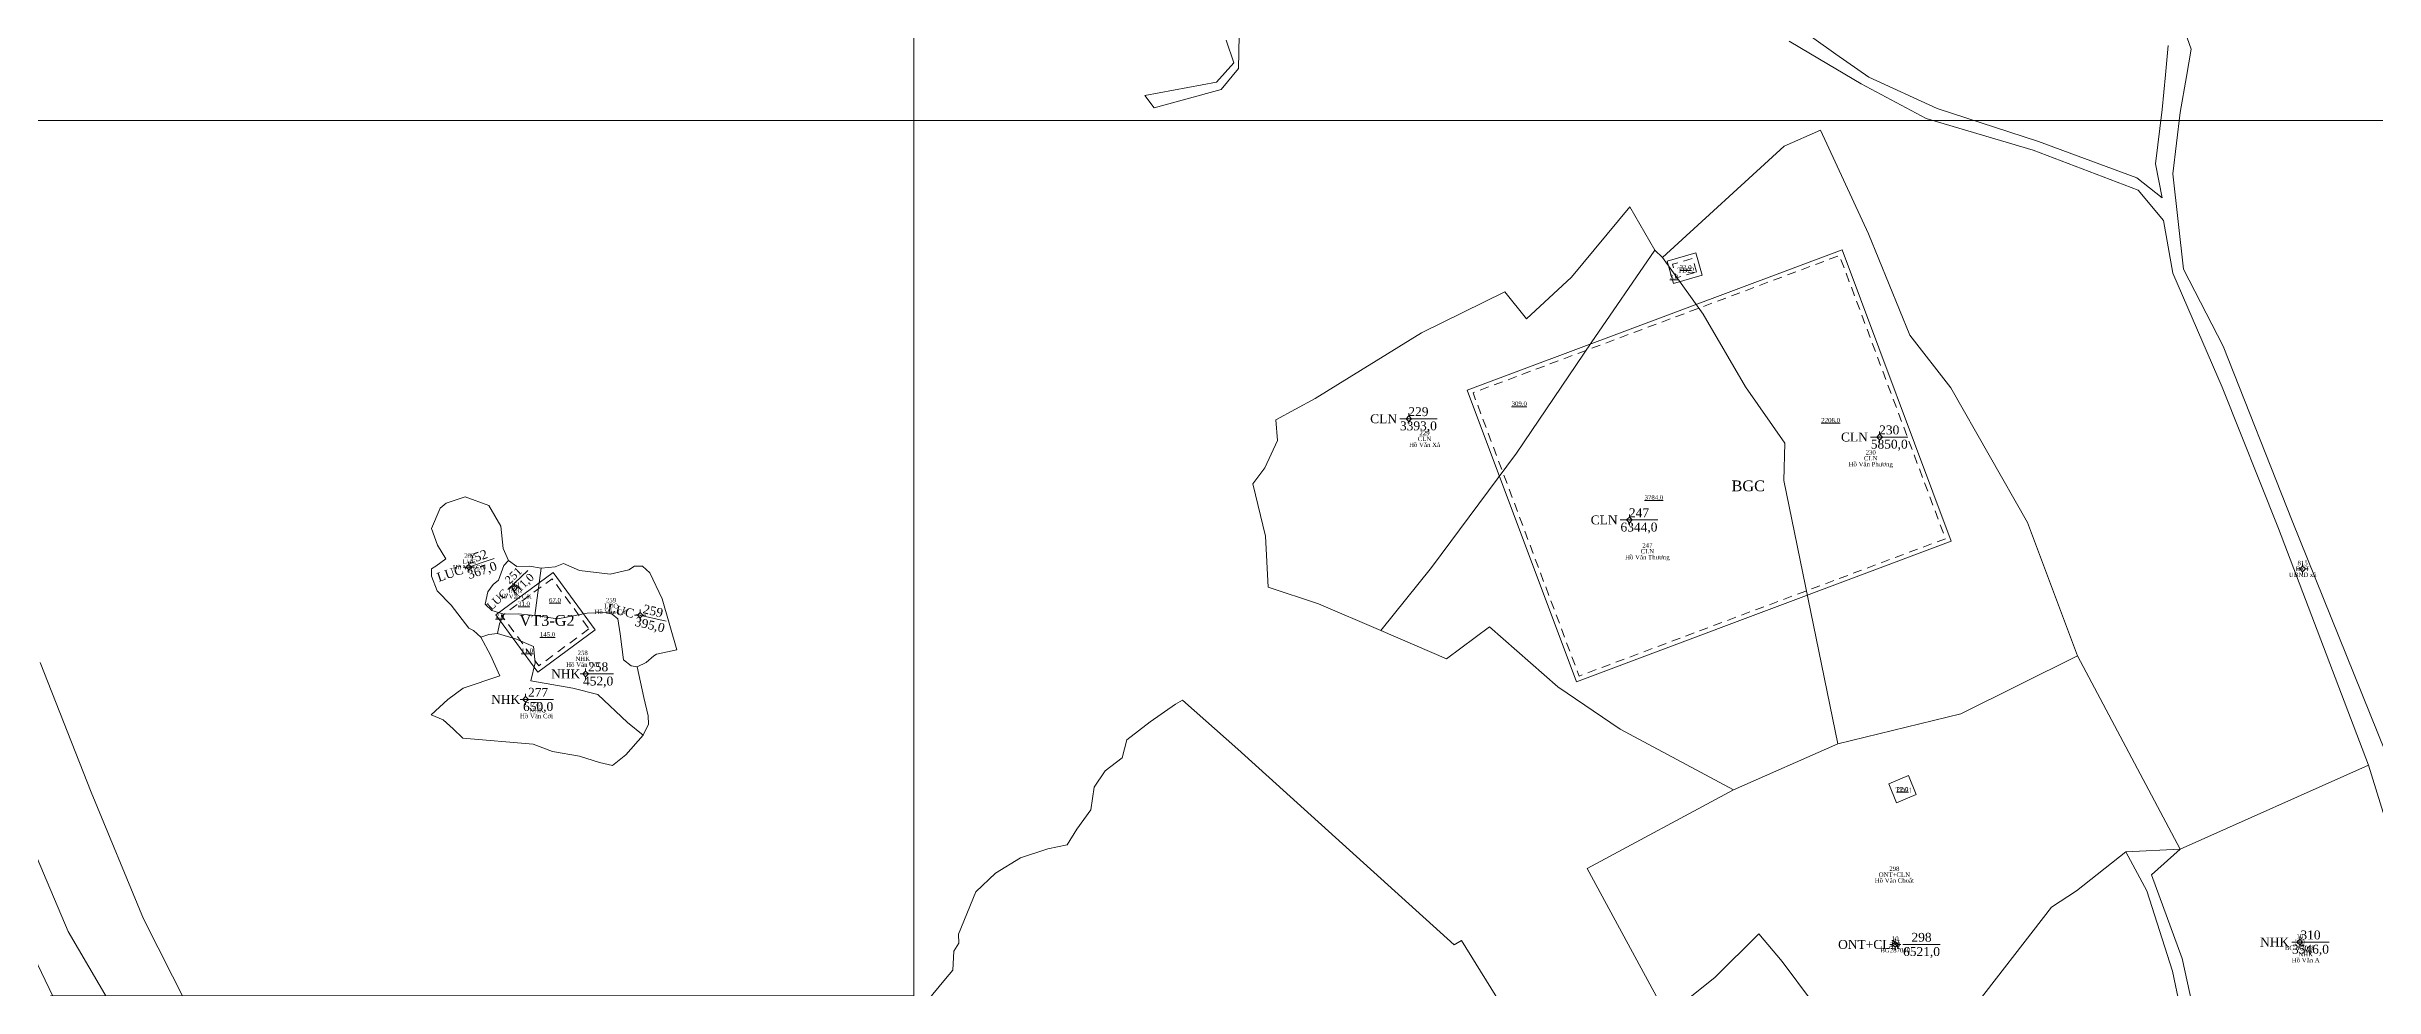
# Model space of a CAD drawing. Header units: metres. Extents: x 542180 to 550635, y 1840441 to 1846931.
# Drawn here: x 547072 to 547596, y 1842082 to 1842293 of the extents above; entities that cross this region are included whole.
import ezdxf
from ezdxf.enums import TextEntityAlignment as Align

# ---------------------------------------------------------------- set-up
doc = ezdxf.new("R2010")
doc.units = ezdxf.units.M
doc.header["$MEASUREMENT"] = 0
doc.linetypes.add('DGN Style 2', pattern=[3.355162, 2.013097, -1.342065])
for name, color, linetype, lineweight in [('Level 10', 7, 'Continuous', 0), ('Level 11', 7, 'Continuous', 0), ('Level 13', 7, 'Continuous', 0), ('Level 15', 7, 'Continuous', 0), ('Level 19', 7, 'Continuous', 0), ('Level 2', 7, 'Continuous', 0), ('Level 28', 7, 'Continuous', 0), ('Level 30', 7, 'Continuous', 0), ('Level 4', 7, 'Continuous', 0), ('Level 5', 7, 'Continuous', 0), ('Level 6', 7, 'Continuous', 0), ('Level 62', 7, 'Continuous', 0)]:
    doc.layers.add(name, color=color, linetype=linetype, lineweight=lineweight)
doc.styles.add('Style-Times New Roman', font='times.ttf')

# ---------------------------------------------------------------- blocks, each defined once
blk = doc.blocks.new('CENTRD')
at = {"layer": 'Level 11', "linetype": 'Continuous', "lineweight": 0}
h = blk.add_hatch(color=1, dxfattribs=at)
edge = h.paths.add_edge_path()
edge.add_arc((0, 0), 1.5, 0, 360)
at = {"layer": 'Level 11', "color": 1, "linetype": 'Continuous', "lineweight": 0}
for p, q in [((-6.25, 0), (-12.5, 0)), ((0, 6.25), (-6.25, 0)), ((-6.25, 0), (0, -6.25)), ((0, 12.5), (0, 6.25)), ((6.25, 0), (0, 6.25)), ((0, -6.25), (6.25, 0)), ((12.5, 0), (6.25, 0)), ((0, -6.25), (0, -12.5))]:
    blk.add_line(p, q, dxfattribs=at)
blk = doc.blocks.new('N_THUA_122')
at = {"layer": 'Level 13', "color": 1, "linetype": 'Continuous', "lineweight": 0}
blk.add_line((-2.041552, 0), (6.368448, 0), dxfattribs=at)
at = {"layer": 'Level 13', "color": 5, "linetype": 'Continuous', "lineweight": 0, "style": 'Style-Times New Roman'}
blk.add_text('229', height=2, dxfattribs=at).set_placement((2.163448, 1.6), align=Align.MIDDLE_CENTER)
at = {"layer": 'Level 2', "color": 3, "linetype": 'Continuous', "lineweight": 0, "style": 'Style-Times New Roman'}
blk.add_text('CLN', height=2, dxfattribs=at).set_placement((-2.641552, 0), align=Align.MIDDLE_RIGHT)
at = {"layer": 'Level 4', "color": 1, "linetype": 'Continuous', "lineweight": 0, "style": 'Style-Times New Roman'}
blk.add_text('3393,0', height=2, dxfattribs=at).set_placement((2.163448, -1.6), align=Align.MIDDLE_CENTER)
blk = doc.blocks.new('N_THUA_123')
at = {"layer": 'Level 13', "color": 1, "linetype": 'Continuous', "lineweight": 0}
blk.add_line((-2.044529, 0), (6.365471, 0), dxfattribs=at)
at = {"layer": 'Level 13', "color": 5, "linetype": 'Continuous', "lineweight": 0, "style": 'Style-Times New Roman'}
blk.add_text('230', height=2, dxfattribs=at).set_placement((2.160471, 1.6), align=Align.MIDDLE_CENTER)
at = {"layer": 'Level 2', "color": 3, "linetype": 'Continuous', "lineweight": 0, "style": 'Style-Times New Roman'}
blk.add_text('CLN', height=2, dxfattribs=at).set_placement((-2.644529, 0), align=Align.MIDDLE_RIGHT)
at = {"layer": 'Level 4', "color": 1, "linetype": 'Continuous', "lineweight": 0, "style": 'Style-Times New Roman'}
blk.add_text('5850,0', height=2, dxfattribs=at).set_placement((2.160471, -1.6), align=Align.MIDDLE_CENTER)
blk = doc.blocks.new('N_THUA_128')
at = {"layer": 'Level 13', "color": 1, "linetype": 'Continuous', "lineweight": 0}
blk.add_line((-2.042545, 0), (6.367455, 0), dxfattribs=at)
at = {"layer": 'Level 13', "color": 5, "linetype": 'Continuous', "lineweight": 0, "style": 'Style-Times New Roman'}
blk.add_text('247', height=2, dxfattribs=at).set_placement((2.162455, 1.6), align=Align.MIDDLE_CENTER)
at = {"layer": 'Level 2', "color": 3, "linetype": 'Continuous', "lineweight": 0, "style": 'Style-Times New Roman'}
blk.add_text('CLN', height=2, dxfattribs=at).set_placement((-2.642545, 0), align=Align.MIDDLE_RIGHT)
at = {"layer": 'Level 4', "color": 1, "linetype": 'Continuous', "lineweight": 0, "style": 'Style-Times New Roman'}
blk.add_text('6344,0', height=2, dxfattribs=at).set_placement((2.162455, -1.6), align=Align.MIDDLE_CENTER)
blk = doc.blocks.new('N_THUA_129')
at = {"layer": 'Level 13', "color": 1, "linetype": 'Continuous', "lineweight": 0}
blk.add_line((-0.58629, -0.5595), (3.877348, 3.700175), dxfattribs=at)
at = {"layer": 'Level 13', "color": 5, "linetype": 'Continuous', "lineweight": 0, "style": 'Style-Times New Roman'}
blk.add_text('251', height=1.8, rotation=43.660588, dxfattribs=at).set_placement((0.651374, 2.612094), align=Align.MIDDLE_CENTER)
at = {"layer": 'Level 2', "color": 3, "linetype": 'Continuous', "lineweight": 0, "style": 'Style-Times New Roman'}
blk.add_text('LUC', height=1.8, rotation=43.660588, dxfattribs=at).set_placement((-0.976949, -0.932308), align=Align.MIDDLE_RIGHT)
at = {"layer": 'Level 4', "color": 1, "linetype": 'Continuous', "lineweight": 0, "style": 'Style-Times New Roman'}
blk.add_text('111,0', height=1.8, rotation=43.660588, dxfattribs=at).set_placement((2.639683, 0.52858), align=Align.MIDDLE_CENTER)
blk = doc.blocks.new('N_THUA_130')
at = {"layer": 'Level 13', "color": 1, "linetype": 'Continuous', "lineweight": 0}
blk.add_line((-0.77819, -0.260846), (5.722342, 1.918104), dxfattribs=at)
at = {"layer": 'Level 13', "color": 5, "linetype": 'Continuous', "lineweight": 0, "style": 'Style-Times New Roman'}
blk.add_text('252', height=2, rotation=18.530922, dxfattribs=at).set_placement((1.96357, 2.345673), align=Align.MIDDLE_CENTER)
at = {"layer": 'Level 2', "color": 3, "linetype": 'Continuous', "lineweight": 0, "style": 'Style-Times New Roman'}
blk.add_text('LUC', height=2, rotation=18.530922, dxfattribs=at).set_placement((-1.347081, -0.451536), align=Align.MIDDLE_RIGHT)
at = {"layer": 'Level 4', "color": 1, "linetype": 'Continuous', "lineweight": 0, "style": 'Style-Times New Roman'}
blk.add_text('367,0', height=2, rotation=18.530922, dxfattribs=at).set_placement((2.980583, -0.688415), align=Align.MIDDLE_CENTER)
blk = doc.blocks.new('N_THUA_131')
at = {"layer": 'Level 13', "color": 1, "linetype": 'Continuous', "lineweight": 0}
blk.add_line((-0.608567, 0), (6.247433, 0), dxfattribs=at)
at = {"layer": 'Level 13', "color": 5, "linetype": 'Continuous', "lineweight": 0, "style": 'Style-Times New Roman'}
blk.add_text('258', height=2, dxfattribs=at).set_placement((2.819433, 1.6), align=Align.MIDDLE_CENTER)
at = {"layer": 'Level 2', "color": 3, "linetype": 'Continuous', "lineweight": 0, "style": 'Style-Times New Roman'}
blk.add_text('NHK', height=2, dxfattribs=at).set_placement((-1.208567, 0), align=Align.MIDDLE_RIGHT)
at = {"layer": 'Level 4', "color": 1, "linetype": 'Continuous', "lineweight": 0, "style": 'Style-Times New Roman'}
blk.add_text('452,0', height=2, dxfattribs=at).set_placement((2.819433, -1.6), align=Align.MIDDLE_CENTER)
blk = doc.blocks.new('N_THUA_132')
at = {"layer": 'Level 13', "color": 1, "linetype": 'Continuous', "lineweight": 0}
blk.add_line((-0.793753, 0.183982), (5.885179, -1.364114), dxfattribs=at)
at = {"layer": 'Level 13', "color": 5, "linetype": 'Continuous', "lineweight": 0, "style": 'Style-Times New Roman'}
blk.add_text('259', height=2, rotation=346.949971, dxfattribs=at).set_placement((2.906996, 0.968611), align=Align.MIDDLE_CENTER)
at = {"layer": 'Level 2', "color": 3, "linetype": 'Continuous', "lineweight": 0, "style": 'Style-Times New Roman'}
blk.add_text('LUC', height=2, rotation=346.949971, dxfattribs=at).set_placement((-1.378257, 0.319463), align=Align.MIDDLE_RIGHT)
at = {"layer": 'Level 4', "color": 1, "linetype": 'Continuous', "lineweight": 0, "style": 'Style-Times New Roman'}
blk.add_text('395,0', height=2, rotation=346.949971, dxfattribs=at).set_placement((2.184431, -2.148743), align=Align.MIDDLE_CENTER)
blk = doc.blocks.new('N_THUA_134')
at = {"layer": 'Level 13', "color": 1, "linetype": 'Continuous', "lineweight": 0}
blk.add_line((-0.609559, 0), (6.246441, 0), dxfattribs=at)
at = {"layer": 'Level 13', "color": 5, "linetype": 'Continuous', "lineweight": 0, "style": 'Style-Times New Roman'}
blk.add_text('277', height=2, dxfattribs=at).set_placement((2.818441, 1.6), align=Align.MIDDLE_CENTER)
at = {"layer": 'Level 2', "color": 3, "linetype": 'Continuous', "lineweight": 0, "style": 'Style-Times New Roman'}
blk.add_text('NHK', height=2, dxfattribs=at).set_placement((-1.209559, 0), align=Align.MIDDLE_RIGHT)
at = {"layer": 'Level 4', "color": 1, "linetype": 'Continuous', "lineweight": 0, "style": 'Style-Times New Roman'}
blk.add_text('650,0', height=2, dxfattribs=at).set_placement((2.818441, -1.6), align=Align.MIDDLE_CENTER)
blk = doc.blocks.new('N_THUA_138')
at = {"layer": 'Level 13', "color": 1, "linetype": 'Continuous', "lineweight": 0}
blk.add_line((1.704687, 0), (10.114687, 0), dxfattribs=at)
at = {"layer": 'Level 13', "color": 5, "linetype": 'Continuous', "lineweight": 0, "style": 'Style-Times New Roman'}
blk.add_text('298', height=2, dxfattribs=at).set_placement((5.909687, 1.6), align=Align.MIDDLE_CENTER)
at = {"layer": 'Level 2', "color": 3, "linetype": 'Continuous', "lineweight": 0, "style": 'Style-Times New Roman'}
blk.add_text('ONT+CLN', height=2, dxfattribs=at).set_placement((1.104687, 0), align=Align.MIDDLE_RIGHT)
at = {"layer": 'Level 4', "color": 1, "linetype": 'Continuous', "lineweight": 0, "style": 'Style-Times New Roman'}
blk.add_text('6521,0', height=2, dxfattribs=at).set_placement((5.909687, -1.6), align=Align.MIDDLE_CENTER)
blk = doc.blocks.new('N_THUA_140')
at = {"layer": 'Level 13', "color": 1, "linetype": 'Continuous', "lineweight": 0}
blk.add_line((-1.780057, 0), (6.629943, 0), dxfattribs=at)
at = {"layer": 'Level 13', "color": 5, "linetype": 'Continuous', "lineweight": 0, "style": 'Style-Times New Roman'}
blk.add_text('310', height=2, dxfattribs=at).set_placement((2.424943, 1.6), align=Align.MIDDLE_CENTER)
at = {"layer": 'Level 2', "color": 3, "linetype": 'Continuous', "lineweight": 0, "style": 'Style-Times New Roman'}
blk.add_text('NHK', height=2, dxfattribs=at).set_placement((-2.380057, 0), align=Align.MIDDLE_RIGHT)
at = {"layer": 'Level 4', "color": 1, "linetype": 'Continuous', "lineweight": 0, "style": 'Style-Times New Roman'}
blk.add_text('3546,0', height=2, dxfattribs=at).set_placement((2.424943, -1.6), align=Align.MIDDLE_CENTER)

msp = doc.modelspace()

# ---------------------------------------------------------------- linework, layer by layer
at = {"layer": 'Level 10', "color": 7, "lineweight": 0}
for p, q in [((547433.97, 1842247.38), (547435.7, 1842245.76)), ((547529.05, 1842156.22), (547552.14, 1842112.68)), ((547451.65, 1842126.09), (547475.17, 1842136.37)), ((547552.14, 1842112.68), (547594.5, 1842131.61)), ((547539.95, 1842112.15), (547552.14, 1842112.68))]:
    msp.add_line(p, q, dxfattribs=at)
at = {"layer": 'Level 10', "color": 7, "lineweight": 0, "flags": 128}
for points in [[(547464.24, 1842298.86), (547474.7167, 1842291.4788), (547482.11, 1842286.27), (547497.49, 1842279.27), (547520.28, 1842271.85), (547542.37, 1842263.68), (547548.09, 1842259.18), (547546.58, 1842266.83), (547548.12, 1842279.04), (547548.8243, 1842286.8357), (547549.42, 1842293.43)], [(547552.8219, 1842297.7022), (547554.64, 1842292.59), (547553.5626, 1842286.4374), (547552.15, 1842278.37), (547550.51, 1842264.58), (547552.87, 1842243.09), (547561.84, 1842225.82), (547577.31, 1842186.55), (547598.33, 1842134.55)], [(547340.48, 1842295.69), (547340.34, 1842288.21), (547336.45, 1842283.53), (547321.41, 1842279.39), (547319.29, 1842282.17), (547335.41, 1842285.18), (547339.31, 1842289.53), (547337.59, 1842294.59)], [(547594.5, 1842131.61), (547574.22, 1842184.8), (547561.55, 1842216.58), (547550.5, 1842242.21), (547548.43, 1842254.05), (547542.69, 1842260.91), (547519.09, 1842269.9), (547495.05, 1842277.03), (547480.39, 1842284.82), (547468.9698, 1842291.5494), (547464.2, 1842294.36)], [(547018.59, 1842283.06), (547025.17, 1842255.42), (547027.66, 1842245), (547034.51, 1842216.22), (547038.83, 1842200.15), (547039.1981, 1842199.0704), (547066.01, 1842120.44), (547077.14, 1842094.18), (547088.78, 1842074.36), (547089.6721, 1842072.7246), (547095.49, 1842062.06), (547098.21, 1842059.16), (547101.1669, 1842057.998), (547107.32, 1842055.58), (547120.11, 1842054.95), (547138.25, 1842056.79), (547162.87, 1842054.64), (547193.21, 1842044.14), (547212.02, 1842026.28), (547215.5202, 1842019.9537), (547220.8216, 1842010.3717), (547226.56, 1842000)], [(547435.7, 1842245.76), (547463.06, 1842270.78), (547471.25, 1842274.4), (547482.04, 1842251.07), (547491.32, 1842228.26), (547500.55, 1842216.43), (547517.78, 1842186.2), (547529.05, 1842156.22)], [(547372.35, 1842161.85), (547358.37, 1842167.91), (547347.03, 1842171.6), (547346.46, 1842183.12), (547343.57, 1842194.88), (547346.27, 1842198.44), (547349.15, 1842204.58), (547348.73, 1842209.24), (547357.56, 1842214.04), (547381.53, 1842228.8), (547400.28, 1842238.03), (547405.15, 1842231.96), (547415.22, 1842241.35), (547428.39, 1842257.13), (547433.97, 1842247.38)], [(547372.35, 1842161.85), (547383.76, 1842176.07), (547402.84, 1842201.72), (547419.69, 1842226.57), (547433.97, 1842247.38)], [(547435.7, 1842245.76), (547444.86, 1842233.04), (547454.36, 1842216.7), (547463.22, 1842203.99), (547463.01, 1842195.58), (547475.17, 1842136.37)], [(547007.9, 1842237.89), (547015.68, 1842222.7), (547027.26, 1842195.62), (547035.35, 1842181.6), (547050.75, 1842127.38), (547077.06, 1842072.59), (547086.53, 1842061.73), (547099.4223, 1842052.8408), (547102.15, 1842050.96), (547114.53, 1842048.73), (547128.96, 1842048.09), (547136.3208, 1842047.5741), (547145.51, 1842046.93), (547158.87, 1842043.3), (547168.95, 1842037.43), (547189.35, 1842022.32), (547210.69, 1842000)], [(547169.94, 1842160.35), (547168.32, 1842161.91), (547167.24, 1842162.41), (547163.24, 1842167.59), (547160.09, 1842170.78), (547158.86, 1842174.08), (547158.84, 1842175.73), (547159.85, 1842176.34), (547162.04, 1842178.02), (547160.19, 1842181.1), (547158.82, 1842184.82), (547160.83, 1842189.39), (547162.14, 1842190.51), (547166.43, 1842191.91), (547171.73, 1842189.99), (547174.43, 1842185.36), (547174.95, 1842180.35), (547176.13, 1842177.6)], [(547175.1, 1842165.58), (547172.41, 1842166.41), (547170.94, 1842167.77), (547171.51, 1842170.56), (547172.68, 1842172.22), (547173.89, 1842173.18), (547175.11, 1842176.5), (547176.13, 1842177.6)], [(547176.13, 1842177.6), (547178.01, 1842176.3), (547180.9, 1842176.37), (547183.51, 1842175.93)], [(547183.51, 1842175.93), (547186.66, 1842176.22), (547188.55, 1842176.93), (547192.14, 1842175.38), (547199.05, 1842174.56), (547203.26, 1842175.5), (547204.51, 1842176.31), (547206.32, 1842176.35), (547207.99, 1842174.88), (547210.69, 1842168.98), (547214.02, 1842157.5), (547209.48, 1842156.53), (547208.88, 1842156.21), (547207.13, 1842154.65), (547205.11, 1842153.7)], [(547182.11, 1842165.28), (547182.62, 1842169.26), (547183.51, 1842175.93)], [(547182.11, 1842165.28), (547187.26, 1842164.53), (547193.88, 1842165.77), (547197.97, 1842165.92), (547199.48, 1842165.57), (547200.73, 1842164.5), (547201.31, 1842161.15), (547202.04, 1842155.29), (547203.72, 1842153.91), (547205.11, 1842153.7)], [(547169.94, 1842160.35), (547171.73, 1842160.95), (547173.69, 1842161.24)], [(547173.69, 1842161.24), (547174.11, 1842163.39), (547175.1, 1842165.58)], [(547173.69, 1842161.24), (547178, 1842159.93), (547181.76, 1842158.32), (547182.16, 1842154.6), (547181.22, 1842150.57), (547190.62, 1842148.95), (547196.28, 1842147.52), (547202.96, 1842141.17), (547206.45, 1842138.32)], [(547175.1, 1842165.58), (547178.32, 1842165.61), (547182.11, 1842165.28)], [(547372.35, 1842161.85), (547387.14, 1842155.49), (547396.79, 1842162.72), (547412.15, 1842149.19), (547426.21, 1842139.69), (547451.65, 1842126.09)], [(547169.94, 1842160.35), (547172.09, 1842156.33), (547174.19, 1842151.7), (547165.97, 1842148.91), (547162.49, 1842146.34), (547158.79, 1842142.92), (547161.46, 1842141.76), (547163.74, 1842139.79), (547165.86, 1842137.64), (547181.71, 1842136.34), (547186.09, 1842134.67), (547192.1, 1842133.63), (547196.63, 1842132.22), (547199.52, 1842131.54), (547202.58, 1842133.91), (547206.45, 1842138.32)], [(547475.17, 1842136.37), (547502.84, 1842143.11), (547529.05, 1842156.22)], [(547070.81, 1842154.68), (547082.27, 1842125.56), (547094.09, 1842097.02), (547103.9, 1842077.65), (547107.52, 1842072.6), (547114.88, 1842069.08), (547129.484, 1842070.1451), (547143.4, 1842071.16), (547160.1758, 1842072.216), (547165.7064, 1842071.1137), (547184.94, 1842062.24), (547189.8533, 1842060.1668), (547201.15, 1842055.4), (547217.53, 1842049.98), (547227.53, 1842034.19), (547238.56, 1842013.31), (547242.65, 1842004.84), (547244.99, 1842000)], [(547206.45, 1842138.32), (547207.67, 1842140.8), (547207.55, 1842142.69), (547206.58, 1842146.79), (547205.11, 1842153.7)], [(547270.15, 1842078.36), (547274.45, 1842083.54), (547276.07, 1842085.54), (547276.36, 1842089.78), (547277.46, 1842091.57), (547277.35, 1842093.58), (547281.27, 1842103.09), (547285.66, 1842107.32), (547291.33, 1842110.74), (547297.44, 1842112.82), (547301.82, 1842113.67), (547304, 1842117.24), (547307.11, 1842121.57), (547307.91, 1842126.63), (547310.36, 1842130.34), (547314.19, 1842133.26), (547315.2, 1842137.3), (547320.45, 1842141.36), (547326.2, 1842145.34), (547327.77, 1842146.22), (547340.23, 1842135.21), (547388.82, 1842091.24), (547390.51, 1842092.2), (547406.03, 1842067.14)], [(547594.5, 1842131.61), (547614.79, 1842066.05), (547615.79, 1842062.82), (547561.59, 1842052.05), (547561.32, 1842052.98), (547557.11, 1842067.6), (547552.59, 1842088.15), (547545.72, 1842106.93), (547552.14, 1842112.68)], [(547436.78, 1842075.16), (547418.79, 1842108.36), (547451.65, 1842126.09)], [(547501.78, 1842027.3), (547501.3492, 1842028.9479), (547500.58, 1842031.89), (547499.02, 1842037.88), (547498.35, 1842040.46), (547493.48, 1842056.69), (547495.9, 1842066.8), (547504.42, 1842075.43), (547523.22, 1842099.64), (547528.8, 1842103.32), (547539.95, 1842112.15)], [(547539.95, 1842112.15), (547544.64, 1842103.34), (547550.4, 1842085.27), (547554.39, 1842066.34), (547558.13, 1842052.2), (547558.6052, 1842050.3962), (547558.67, 1842050.15), (547535.86, 1842040.82), (547533.36, 1842039.83), (547501.78, 1842027.3)], [(547436.78, 1842075.16), (547440.8, 1842078.52), (547447.47, 1842083.83), (547457.38, 1842093.7), (547462.59, 1842087.44), (547469.43, 1842078.34), (547479.51, 1842065.64)]]:
    msp.add_lwpolyline(points, dxfattribs=at)
at = {"layer": 'Level 30', "color": 5, "linetype": 'Continuous', "lineweight": 0, "flags": 128}
for points in [[(547500.646, 1842181.9318), (547416.3639, 1842150.364), (547391.8111, 1842215.9167), (547476.0932, 1842247.4846), (547500.646, 1842181.9318)], [(547444.6265, 1842241.7955), (547443.181, 1842246.7906), (547436.7451, 1842244.9281), (547438.1906, 1842239.9331), (547444.6265, 1842241.7955)], [(547195.6625, 1842162.0167), (547182.7719, 1842152.5387), (547173.2939, 1842165.4294), (547186.1846, 1842174.9073), (547195.6625, 1842162.0167)], [(547492.7926, 1842125.0017), (547491.0177, 1842129.2454), (547486.5894, 1842127.3933), (547488.3644, 1842123.1495), (547492.7926, 1842125.0017)]]:
    msp.add_lwpolyline(points, dxfattribs=at)
at = {"layer": 'Level 6', "color": 2, "linetype": 'DGN Style 2', "lineweight": 0, "flags": 128}
for points in [[(547499.358778, 1842182.517514), (547416.949613, 1842151.651221), (547393.098322, 1842215.330987), (547475.507486, 1842246.197378), (547499.358778, 1842182.517514)], [(547443.387933, 1842242.478115), (547442.498393, 1842245.552027), (547437.983669, 1842244.2455), (547438.873206, 1842241.171658), (547443.387933, 1842242.478115)], [(547194.264467, 1842162.22999), (547182.98519, 1842153.93674), (547174.69194, 1842165.216103), (547185.971303, 1842173.509267), (547194.264467, 1842162.22999)]]:
    msp.add_lwpolyline(points, close=True, dxfattribs=at)
at = {"layer": 'Level 62', "color": 7, "linetype": 'Continuous', "lineweight": 0}
msp.add_line((547267.2922, 1842276.5675), (547819.1512, 1842276.5675), dxfattribs=at)
at = {"layer": 'Level 62', "color": 7, "linetype": 'Continuous', "lineweight": 0, "flags": 128}
for points in [[(546496.4794, 1842657.229), (547267.2922, 1842657.229), (547267.2922, 1842276.5675)], [(547027.5443, 1842185.7552), (547027.5443, 1842276.5675), (547267.2922, 1842276.5675)], [(547073.1221, 1842079.729), (547267.2922, 1842079.729), (547267.2922, 1842276.5675)]]:
    msp.add_lwpolyline(points, dxfattribs=at)

# ---------------------------------------------------------------- block references
at = {"layer": 'Level 11', "color": 1, "linetype": 'Continuous', "lineweight": 0, "xscale": 0.1, "yscale": 0.1, "zscale": 0.1}
for p in [(547378.65, 1842209.49), (547484.55, 1842205.38), (547428.26, 1842186.74), (547167.24, 1842176.13), (547579.68, 1842175.72), (547177.52, 1842171.44), (547205.77, 1842165.32), (547193.51, 1842152.12), (547180.01, 1842146.39), (547488.06, 1842091.3), (547579.03, 1842091.83)]:
    msp.add_blockref('CENTRD', p, dxfattribs=at)
at = {"layer": 'Level 2', "color": 3, "linetype": 'Continuous', "lineweight": 0}
for name, p in [('N_THUA_122', (547378.65, 1842209.49)), ('N_THUA_123', (547484.55, 1842205.38)), ('N_THUA_128', (547428.26, 1842186.74)), ('N_THUA_130', (547167.24, 1842176.13)), ('N_THUA_129', (547176.608768, 1842171.644975)), ('N_THUA_132', (547205.77, 1842165.32)), ('N_THUA_131', (547193.51, 1842152.12)), ('N_THUA_134', (547180.01, 1842146.39)), ('N_THUA_138', (547488.06, 1842091.3)), ('N_THUA_140', (547579.03, 1842091.83))]:
    msp.add_blockref(name, p, dxfattribs=at)

# ---------------------------------------------------------------- texts
at = {"layer": 'Level 15', "color": 1, "linetype": 'Continuous', "lineweight": 0, "char_height": 1, "attachment_point": 5, "line_spacing_factor": 0.790495, "style": 'Style-Times New Roman'}
for s, insert in [('229\\PCLN\\PHồ Văn Xã', (547382.190501, 1842204.950643)), ('230\\PCLN\\PHồ Văn Phương', (547482.540937, 1842200.444574)), ('247\\PCLN\\PHồ Văn Thương', (547432.310251, 1842179.532825)), ('252\\PLUC\\PHồ Văn Cời', (547167.38281, 1842177.406565)), ('815\\PDGT\\PUBND xã', (547579.682933, 1842175.725)), ('251\\PLUC\\PHồ Văn Cời', (547177.6819, 1842170.848852)), ('259\\PLUC\\PHồ Văn Cời', (547199.217899, 1842167.378603)), ('258\\PNHK\\PHồ Văn Cời', (547192.849825, 1842155.517129)), ('277\\PNHK\\PHồ Văn Cời', (547182.468753, 1842143.958828)), ('298\\PONT+CLN\\PHồ Văn Choắt', (547487.859254, 1842106.983757)), ('310\\PNHK\\PHồ Văn A', (547580.375585, 1842089.081524))]:
    msp.add_mtext(s, dxfattribs=dict(at, insert=insert))
at = {"layer": 'Level 19', "color": 2, "linetype": 'Continuous', "lineweight": 0, "char_height": 1, "attachment_point": 5, "line_spacing_factor": 0.790495, "style": 'Style-Times New Roman'}
for s, insert in [('10\\P298\\PBG287048', (547488.06, 1842091.3)), ('10\\P298\\PBG287048', (547488.06, 1842091.3)), ('10\\P310\\PBG287018', (547579.03, 1842091.83))]:
    msp.add_mtext(s, dxfattribs=dict(at, insert=insert))
at = {"layer": 'Level 28', "color": 1, "lineweight": 0, "style": 'Style-Times New Roman'}
for s, height, p in [('TD22', 1.069944, (547439.121979, 1842242.36409)), ('BGC', 2.421591, (547451.237377, 1842193.194661)), ('VT3-G2', 2.421591, (547178.64777, 1842162.931624)), ('TD21', 1.069944, (547488.063084, 1842125.470415))]:
    msp.add_text(s, height=height, dxfattribs=at).set_placement(p)
at = {"layer": 'Level 5', "color": 5, "linetype": 'Continuous', "lineweight": 0, "style": 'Style-Times New Roman'}
for s, p in [('%%u3,0%%U', (547438.279116, 1842241.389074)), ('%%u32,0%%U', (547440.914905, 1842243.549618)), ('%%u309,0%%U', (547403.49924, 1842212.875671)), ('%%u2208,0%%U', (547473.535169, 1842209.172775)), ('%%u3784,0%%U', (547433.783912, 1842191.805795)), ('%%u31,0%%U', (547179.645247, 1842167.906513)), ('%%u67,0%%U', (547186.618704, 1842168.704039)), ('%%u2,0%%U', (547174.2253, 1842165.136565)), ('%%u145,0%%U', (547184.956815, 1842161.018151)), ('%%u11,0%%U', (547180.346996, 1842157.331693)), ('%%u22,0%%U', (547489.691013, 1842126.197475))]:
    msp.add_text(s, height=1, dxfattribs=at).set_placement(p, align=Align.MIDDLE_CENTER)

doc.saveas('drawing.dxf')
